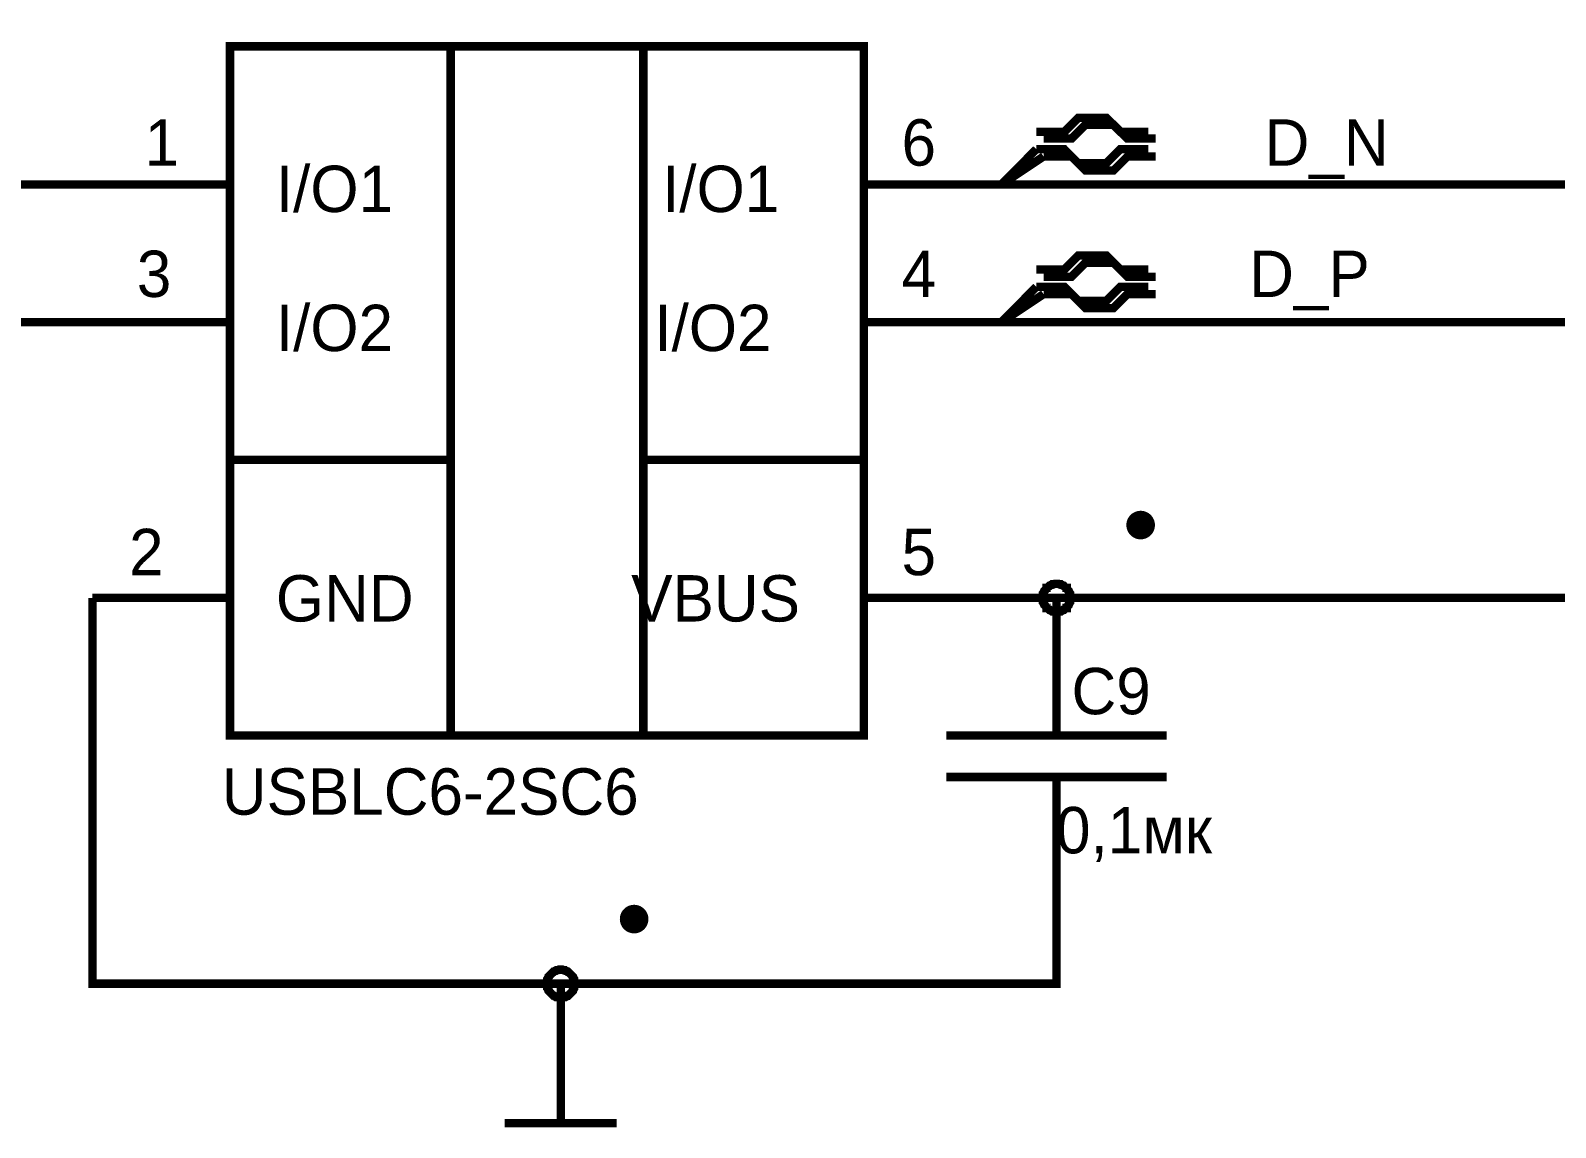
# Model space of a CAD drawing. Extents: x 7 to 406, y 3 to 288.
# Drawn here: x 103.5 to 157.7, y 192.6 to 231.6 of the extents above; entities that cross this region are included whole.
import ezdxf

# ---------------------------------------------------------------- set-up
doc = ezdxf.new("R2010")
doc.units = 0
doc.layers.add('SHEET', color=255, linetype='CONTINUOUS')

msp = doc.modelspace()

# ---------------------------------------------------------------- linework, layer by layer
at = {"layer": 'SHEET', "const_width": 0.3}
for points in [[(191.909, 235.899), (191.909, 235.899), (172.814, 235.899), (172.814, 211.414), (140.011, 211.414), (138.055, 211.414)], [(118.48, 206.523), (118.48, 231.009)], [(125.326, 206.523), (125.326, 231.009)], [(139.291, 227.972), (140.286, 227.972), (140.783, 228.469), (141.778, 228.469), (142.276, 227.972), (143.271, 227.972)], [(139.548, 227.732), (140.543, 227.732), (141.041, 228.229), (142.036, 228.229), (142.533, 227.732), (143.528, 227.732)], [(138.055, 226.102), (139.291, 227.354)], [(138.055, 226.102), (139.548, 227.097)], [(139.291, 227.354), (140.286, 227.354), (140.783, 226.857), (141.778, 226.857), (142.276, 227.354), (143.271, 227.354)], [(139.548, 227.097), (140.543, 227.097), (141.041, 226.599), (142.036, 226.599), (142.533, 227.097), (143.528, 227.097)], [(53.853, 208.479), (64.627, 208.479), (64.627, 208.479), (96.932, 208.479), (96.932, 226.102), (105.75, 226.102), (105.75, 226.102)], [(110.64, 226.102), (105.75, 226.102)], [(133.166, 226.102), (138.055, 226.102)], [(138.055, 226.102), (191.909, 226.102), (191.909, 226.102)], [(139.291, 223.082), (140.286, 223.082), (140.783, 223.579), (141.778, 223.579), (142.276, 223.082), (143.271, 223.082)], [(139.548, 222.824), (140.543, 222.824), (141.041, 223.322), (142.036, 223.322), (142.533, 222.824), (143.528, 222.824)], [(138.055, 221.211), (139.291, 222.464)], [(138.055, 221.211), (139.548, 222.206)], [(139.291, 222.464), (140.286, 222.464), (140.783, 221.966), (141.778, 221.966), (142.276, 222.464), (143.271, 222.464)], [(139.548, 222.206), (140.543, 222.206), (141.041, 221.709), (142.036, 221.709), (142.533, 222.206), (143.528, 222.206)], [(53.853, 203.589), (53.853, 203.589), (101.822, 203.589), (101.822, 221.211), (105.75, 221.211)], [(110.64, 221.211), (105.75, 221.211)], [(133.166, 221.211), (138.055, 221.211)], [(138.055, 221.211), (191.909, 221.211), (191.909, 221.211)], [(110.64, 216.321), (118.48, 216.321)], [(125.326, 216.321), (133.166, 216.321)], [(139.514, 211.414), (139.514, 211.431), (139.514, 211.465), (139.514, 211.482), (139.531, 211.517), (139.531, 211.534), (139.531, 211.568), (139.548, 211.585), (139.548, 211.602), (139.565, 211.637), (139.582, 211.654), (139.582, 211.671), (139.6, 211.688), (139.617, 211.705), (139.634, 211.722), (139.651, 211.74), (139.651, 211.774), (139.685, 211.774), (139.702, 211.791), (139.72, 211.808), (139.737, 211.825), (139.754, 211.843), (139.771, 211.843), (139.788, 211.86), (139.823, 211.877), (139.84, 211.877), (139.857, 211.894), (139.891, 211.894), (139.908, 211.894), (139.943, 211.911), (139.96, 211.911), (139.994, 211.911), (140.011, 211.911)], [(139.514, 211.414), (139.514, 211.431), (139.514, 211.465), (139.514, 211.482), (139.531, 211.517), (139.531, 211.534), (139.531, 211.568), (139.548, 211.585), (139.548, 211.602), (139.565, 211.637), (139.582, 211.654), (139.582, 211.671), (139.6, 211.688), (139.617, 211.705), (139.634, 211.722), (139.651, 211.74), (139.651, 211.774), (139.685, 211.774), (139.702, 211.791), (139.72, 211.808), (139.737, 211.825), (139.754, 211.843), (139.771, 211.843), (139.788, 211.86), (139.823, 211.877), (139.84, 211.877), (139.857, 211.894), (139.891, 211.894), (139.908, 211.894), (139.943, 211.911), (139.96, 211.911), (139.994, 211.911), (140.011, 211.911)], [(139.514, 211.414), (139.514, 211.431), (139.514, 211.465), (139.514, 211.482), (139.531, 211.517), (139.531, 211.534), (139.531, 211.568), (139.548, 211.585), (139.548, 211.602), (139.565, 211.637), (139.582, 211.654), (139.582, 211.671), (139.6, 211.688), (139.617, 211.705), (139.634, 211.722), (139.651, 211.74), (139.651, 211.774), (139.685, 211.774), (139.702, 211.791), (139.72, 211.808), (139.737, 211.825), (139.754, 211.843), (139.771, 211.843), (139.788, 211.86), (139.823, 211.877), (139.84, 211.877), (139.857, 211.894), (139.891, 211.894), (139.908, 211.894), (139.943, 211.911), (139.96, 211.911), (139.994, 211.911), (140.011, 211.911)], [(139.514, 211.414), (139.514, 211.431), (139.514, 211.465), (139.514, 211.482), (139.531, 211.517), (139.531, 211.534), (139.531, 211.568), (139.548, 211.585), (139.548, 211.602), (139.565, 211.637), (139.582, 211.654), (139.582, 211.671), (139.6, 211.688), (139.617, 211.705), (139.634, 211.722), (139.651, 211.74), (139.651, 211.774), (139.685, 211.774), (139.702, 211.791), (139.72, 211.808), (139.737, 211.825), (139.754, 211.843), (139.771, 211.843), (139.788, 211.86), (139.823, 211.877), (139.84, 211.877), (139.857, 211.894), (139.891, 211.894), (139.908, 211.894), (139.943, 211.911), (139.96, 211.911), (139.994, 211.911), (140.011, 211.911)], [(139.514, 211.414), (139.514, 211.431), (139.514, 211.465), (139.514, 211.482), (139.531, 211.517), (139.531, 211.534), (139.531, 211.568), (139.548, 211.585), (139.548, 211.602), (139.565, 211.637), (139.582, 211.654), (139.582, 211.671), (139.6, 211.688), (139.617, 211.705), (139.634, 211.722), (139.651, 211.74), (139.651, 211.774), (139.685, 211.774), (139.702, 211.791), (139.72, 211.808), (139.737, 211.825), (139.754, 211.843), (139.771, 211.843), (139.788, 211.86), (139.823, 211.877), (139.84, 211.877), (139.857, 211.894), (139.891, 211.894), (139.908, 211.894), (139.943, 211.911), (139.96, 211.911), (139.994, 211.911), (140.011, 211.911)], [(139.514, 211.414), (139.514, 211.431), (139.514, 211.465), (139.514, 211.482), (139.531, 211.517), (139.531, 211.534), (139.531, 211.568), (139.548, 211.585), (139.548, 211.602), (139.565, 211.637), (139.582, 211.654), (139.582, 211.671), (139.6, 211.688), (139.617, 211.705), (139.634, 211.722), (139.651, 211.74), (139.651, 211.774), (139.685, 211.774), (139.702, 211.791), (139.72, 211.808), (139.737, 211.825), (139.754, 211.843), (139.771, 211.843), (139.788, 211.86), (139.823, 211.877), (139.84, 211.877), (139.857, 211.894), (139.891, 211.894), (139.908, 211.894), (139.943, 211.911), (139.96, 211.911), (139.994, 211.911), (140.011, 211.911)], [(139.514, 211.414), (139.514, 211.431), (139.514, 211.465), (139.514, 211.482), (139.531, 211.517), (139.531, 211.534), (139.531, 211.568), (139.548, 211.585), (139.548, 211.602), (139.565, 211.637), (139.582, 211.654), (139.582, 211.671), (139.6, 211.688), (139.617, 211.705), (139.634, 211.722), (139.651, 211.74), (139.651, 211.774), (139.685, 211.774), (139.702, 211.791), (139.72, 211.808), (139.737, 211.825), (139.754, 211.843), (139.771, 211.843), (139.788, 211.86), (139.823, 211.877), (139.84, 211.877), (139.857, 211.894), (139.891, 211.894), (139.908, 211.894), (139.943, 211.911), (139.96, 211.911), (139.994, 211.911), (140.011, 211.911)], [(139.514, 211.414), (139.514, 211.431), (139.514, 211.465), (139.514, 211.482), (139.531, 211.517), (139.531, 211.534), (139.531, 211.568), (139.548, 211.585), (139.548, 211.602), (139.565, 211.637), (139.582, 211.654), (139.582, 211.671), (139.6, 211.688), (139.617, 211.705), (139.634, 211.722), (139.651, 211.74), (139.651, 211.774), (139.685, 211.774), (139.702, 211.791), (139.72, 211.808), (139.737, 211.825), (139.754, 211.843), (139.771, 211.843), (139.788, 211.86), (139.823, 211.877), (139.84, 211.877), (139.857, 211.894), (139.891, 211.894), (139.908, 211.894), (139.943, 211.911), (139.96, 211.911), (139.994, 211.911), (140.011, 211.911)], [(140.011, 211.911), (140.011, 211.911)], [(140.011, 211.911), (140.028, 211.911), (140.063, 211.911), (140.08, 211.911), (140.114, 211.894), (140.131, 211.894), (140.166, 211.894), (140.183, 211.877), (140.2, 211.877), (140.234, 211.86), (140.251, 211.843), (140.269, 211.843), (140.286, 211.825), (140.303, 211.808), (140.32, 211.791), (140.337, 211.774), (140.372, 211.774), (140.372, 211.74), (140.389, 211.722), (140.406, 211.705), (140.423, 211.688), (140.44, 211.671), (140.44, 211.654), (140.457, 211.637), (140.474, 211.602), (140.474, 211.585), (140.492, 211.568), (140.492, 211.534), (140.492, 211.517), (140.509, 211.482), (140.509, 211.465), (140.509, 211.431), (140.509, 211.414)], [(140.011, 211.911), (140.011, 211.911)], [(140.011, 211.911), (140.028, 211.911), (140.063, 211.911), (140.08, 211.911), (140.114, 211.894), (140.131, 211.894), (140.166, 211.894), (140.183, 211.877), (140.2, 211.877), (140.234, 211.86), (140.251, 211.843), (140.269, 211.843), (140.286, 211.825), (140.303, 211.808), (140.32, 211.791), (140.337, 211.774), (140.372, 211.774), (140.372, 211.74), (140.389, 211.722), (140.406, 211.705), (140.423, 211.688), (140.44, 211.671), (140.44, 211.654), (140.457, 211.637), (140.474, 211.602), (140.474, 211.585), (140.492, 211.568), (140.492, 211.534), (140.492, 211.517), (140.509, 211.482), (140.509, 211.465), (140.509, 211.431), (140.509, 211.414)], [(140.011, 211.911), (140.011, 211.911)], [(140.011, 211.911), (140.028, 211.911), (140.063, 211.911), (140.08, 211.911), (140.114, 211.894), (140.131, 211.894), (140.166, 211.894), (140.183, 211.877), (140.2, 211.877), (140.234, 211.86), (140.251, 211.843), (140.269, 211.843), (140.286, 211.825), (140.303, 211.808), (140.32, 211.791), (140.337, 211.774), (140.372, 211.774), (140.372, 211.74), (140.389, 211.722), (140.406, 211.705), (140.423, 211.688), (140.44, 211.671), (140.44, 211.654), (140.457, 211.637), (140.474, 211.602), (140.474, 211.585), (140.492, 211.568), (140.492, 211.534), (140.492, 211.517), (140.509, 211.482), (140.509, 211.465), (140.509, 211.431), (140.509, 211.414)], [(140.011, 211.911), (140.011, 211.911)], [(140.011, 211.911), (140.028, 211.911), (140.063, 211.911), (140.08, 211.911), (140.114, 211.894), (140.131, 211.894), (140.166, 211.894), (140.183, 211.877), (140.2, 211.877), (140.234, 211.86), (140.251, 211.843), (140.269, 211.843), (140.286, 211.825), (140.303, 211.808), (140.32, 211.791), (140.337, 211.774), (140.372, 211.774), (140.372, 211.74), (140.389, 211.722), (140.406, 211.705), (140.423, 211.688), (140.44, 211.671), (140.44, 211.654), (140.457, 211.637), (140.474, 211.602), (140.474, 211.585), (140.492, 211.568), (140.492, 211.534), (140.492, 211.517), (140.509, 211.482), (140.509, 211.465), (140.509, 211.431), (140.509, 211.414)], [(140.011, 211.911), (140.011, 211.911)], [(140.011, 211.911), (140.028, 211.911), (140.063, 211.911), (140.08, 211.911), (140.114, 211.894), (140.131, 211.894), (140.166, 211.894), (140.183, 211.877), (140.2, 211.877), (140.234, 211.86), (140.251, 211.843), (140.269, 211.843), (140.286, 211.825), (140.303, 211.808), (140.32, 211.791), (140.337, 211.774), (140.372, 211.774), (140.372, 211.74), (140.389, 211.722), (140.406, 211.705), (140.423, 211.688), (140.44, 211.671), (140.44, 211.654), (140.457, 211.637), (140.474, 211.602), (140.474, 211.585), (140.492, 211.568), (140.492, 211.534), (140.492, 211.517), (140.509, 211.482), (140.509, 211.465), (140.509, 211.431), (140.509, 211.414)], [(140.011, 211.911), (140.011, 211.911)], [(140.011, 211.911), (140.028, 211.911), (140.063, 211.911), (140.08, 211.911), (140.114, 211.894), (140.131, 211.894), (140.166, 211.894), (140.183, 211.877), (140.2, 211.877), (140.234, 211.86), (140.251, 211.843), (140.269, 211.843), (140.286, 211.825), (140.303, 211.808), (140.32, 211.791), (140.337, 211.774), (140.372, 211.774), (140.372, 211.74), (140.389, 211.722), (140.406, 211.705), (140.423, 211.688), (140.44, 211.671), (140.44, 211.654), (140.457, 211.637), (140.474, 211.602), (140.474, 211.585), (140.492, 211.568), (140.492, 211.534), (140.492, 211.517), (140.509, 211.482), (140.509, 211.465), (140.509, 211.431), (140.509, 211.414)], [(140.011, 211.911), (140.011, 211.911)], [(140.011, 211.911), (140.028, 211.911), (140.063, 211.911), (140.08, 211.911), (140.114, 211.894), (140.131, 211.894), (140.166, 211.894), (140.183, 211.877), (140.2, 211.877), (140.234, 211.86), (140.251, 211.843), (140.269, 211.843), (140.286, 211.825), (140.303, 211.808), (140.32, 211.791), (140.337, 211.774), (140.372, 211.774), (140.372, 211.74), (140.389, 211.722), (140.406, 211.705), (140.423, 211.688), (140.44, 211.671), (140.44, 211.654), (140.457, 211.637), (140.474, 211.602), (140.474, 211.585), (140.492, 211.568), (140.492, 211.534), (140.492, 211.517), (140.509, 211.482), (140.509, 211.465), (140.509, 211.431), (140.509, 211.414)], [(140.011, 211.911), (140.011, 211.911)], [(140.011, 211.911), (140.028, 211.911), (140.063, 211.911), (140.08, 211.911), (140.114, 211.894), (140.131, 211.894), (140.166, 211.894), (140.183, 211.877), (140.2, 211.877), (140.234, 211.86), (140.251, 211.843), (140.269, 211.843), (140.286, 211.825), (140.303, 211.808), (140.32, 211.791), (140.337, 211.774), (140.372, 211.774), (140.372, 211.74), (140.389, 211.722), (140.406, 211.705), (140.423, 211.688), (140.44, 211.671), (140.44, 211.654), (140.457, 211.637), (140.474, 211.602), (140.474, 211.585), (140.492, 211.568), (140.492, 211.534), (140.492, 211.517), (140.509, 211.482), (140.509, 211.465), (140.509, 211.431), (140.509, 211.414)], [(110.64, 211.414), (105.75, 211.414)], [(105.75, 211.414), (105.75, 197.704), (122.392, 197.704), (140.011, 197.704), (140.011, 202.114), (140.011, 202.114)], [(133.166, 211.414), (138.055, 211.414)], [(140.011, 210.916), (139.994, 210.916), (139.96, 210.916), (139.943, 210.916), (139.908, 210.933), (139.891, 210.933), (139.857, 210.933), (139.84, 210.95), (139.823, 210.95), (139.788, 210.967), (139.771, 210.985), (139.754, 210.985), (139.737, 211.002), (139.72, 211.019), (139.702, 211.036), (139.685, 211.053), (139.651, 211.053), (139.651, 211.088), (139.634, 211.105), (139.617, 211.122), (139.6, 211.139), (139.582, 211.156), (139.582, 211.173), (139.565, 211.191), (139.548, 211.225), (139.548, 211.242), (139.531, 211.259), (139.531, 211.293), (139.531, 211.311), (139.514, 211.345), (139.514, 211.362), (139.514, 211.396), (139.514, 211.414)], [(139.514, 211.414), (139.514, 211.414)], [(140.011, 210.916), (139.994, 210.916), (139.96, 210.916), (139.943, 210.916), (139.908, 210.933), (139.891, 210.933), (139.857, 210.933), (139.84, 210.95), (139.823, 210.95), (139.788, 210.967), (139.771, 210.985), (139.754, 210.985), (139.737, 211.002), (139.72, 211.019), (139.702, 211.036), (139.685, 211.053), (139.651, 211.053), (139.651, 211.088), (139.634, 211.105), (139.617, 211.122), (139.6, 211.139), (139.582, 211.156), (139.582, 211.173), (139.565, 211.191), (139.548, 211.225), (139.548, 211.242), (139.531, 211.259), (139.531, 211.293), (139.531, 211.311), (139.514, 211.345), (139.514, 211.362), (139.514, 211.396), (139.514, 211.414)], [(139.514, 211.414), (139.514, 211.414)], [(140.011, 210.916), (139.994, 210.916), (139.96, 210.916), (139.943, 210.916), (139.908, 210.933), (139.891, 210.933), (139.857, 210.933), (139.84, 210.95), (139.823, 210.95), (139.788, 210.967), (139.771, 210.985), (139.754, 210.985), (139.737, 211.002), (139.72, 211.019), (139.702, 211.036), (139.685, 211.053), (139.651, 211.053), (139.651, 211.088), (139.634, 211.105), (139.617, 211.122), (139.6, 211.139), (139.582, 211.156), (139.582, 211.173), (139.565, 211.191), (139.548, 211.225), (139.548, 211.242), (139.531, 211.259), (139.531, 211.293), (139.531, 211.311), (139.514, 211.345), (139.514, 211.362), (139.514, 211.396), (139.514, 211.414)], [(139.514, 211.414), (139.514, 211.414)], [(140.011, 210.916), (139.994, 210.916), (139.96, 210.916), (139.943, 210.916), (139.908, 210.933), (139.891, 210.933), (139.857, 210.933), (139.84, 210.95), (139.823, 210.95), (139.788, 210.967), (139.771, 210.985), (139.754, 210.985), (139.737, 211.002), (139.72, 211.019), (139.702, 211.036), (139.685, 211.053), (139.651, 211.053), (139.651, 211.088), (139.634, 211.105), (139.617, 211.122), (139.6, 211.139), (139.582, 211.156), (139.582, 211.173), (139.565, 211.191), (139.548, 211.225), (139.548, 211.242), (139.531, 211.259), (139.531, 211.293), (139.531, 211.311), (139.514, 211.345), (139.514, 211.362), (139.514, 211.396), (139.514, 211.414)], [(139.514, 211.414), (139.514, 211.414)], [(140.011, 210.916), (139.994, 210.916), (139.96, 210.916), (139.943, 210.916), (139.908, 210.933), (139.891, 210.933), (139.857, 210.933), (139.84, 210.95), (139.823, 210.95), (139.788, 210.967), (139.771, 210.985), (139.754, 210.985), (139.737, 211.002), (139.72, 211.019), (139.702, 211.036), (139.685, 211.053), (139.651, 211.053), (139.651, 211.088), (139.634, 211.105), (139.617, 211.122), (139.6, 211.139), (139.582, 211.156), (139.582, 211.173), (139.565, 211.191), (139.548, 211.225), (139.548, 211.242), (139.531, 211.259), (139.531, 211.293), (139.531, 211.311), (139.514, 211.345), (139.514, 211.362), (139.514, 211.396), (139.514, 211.414)], [(139.514, 211.414), (139.514, 211.414)], [(140.011, 210.916), (139.994, 210.916), (139.96, 210.916), (139.943, 210.916), (139.908, 210.933), (139.891, 210.933), (139.857, 210.933), (139.84, 210.95), (139.823, 210.95), (139.788, 210.967), (139.771, 210.985), (139.754, 210.985), (139.737, 211.002), (139.72, 211.019), (139.702, 211.036), (139.685, 211.053), (139.651, 211.053), (139.651, 211.088), (139.634, 211.105), (139.617, 211.122), (139.6, 211.139), (139.582, 211.156), (139.582, 211.173), (139.565, 211.191), (139.548, 211.225), (139.548, 211.242), (139.531, 211.259), (139.531, 211.293), (139.531, 211.311), (139.514, 211.345), (139.514, 211.362), (139.514, 211.396), (139.514, 211.414)], [(139.514, 211.414), (139.514, 211.414)], [(140.011, 210.916), (139.994, 210.916), (139.96, 210.916), (139.943, 210.916), (139.908, 210.933), (139.891, 210.933), (139.857, 210.933), (139.84, 210.95), (139.823, 210.95), (139.788, 210.967), (139.771, 210.985), (139.754, 210.985), (139.737, 211.002), (139.72, 211.019), (139.702, 211.036), (139.685, 211.053), (139.651, 211.053), (139.651, 211.088), (139.634, 211.105), (139.617, 211.122), (139.6, 211.139), (139.582, 211.156), (139.582, 211.173), (139.565, 211.191), (139.548, 211.225), (139.548, 211.242), (139.531, 211.259), (139.531, 211.293), (139.531, 211.311), (139.514, 211.345), (139.514, 211.362), (139.514, 211.396), (139.514, 211.414)], [(139.514, 211.414), (139.514, 211.414)], [(140.011, 210.916), (139.994, 210.916), (139.96, 210.916), (139.943, 210.916), (139.908, 210.933), (139.891, 210.933), (139.857, 210.933), (139.84, 210.95), (139.823, 210.95), (139.788, 210.967), (139.771, 210.985), (139.754, 210.985), (139.737, 211.002), (139.72, 211.019), (139.702, 211.036), (139.685, 211.053), (139.651, 211.053), (139.651, 211.088), (139.634, 211.105), (139.617, 211.122), (139.6, 211.139), (139.582, 211.156), (139.582, 211.173), (139.565, 211.191), (139.548, 211.225), (139.548, 211.242), (139.531, 211.259), (139.531, 211.293), (139.531, 211.311), (139.514, 211.345), (139.514, 211.362), (139.514, 211.396), (139.514, 211.414)], [(139.514, 211.414), (139.514, 211.414)], [(140.011, 209.458), (140.011, 209.458), (140.011, 211.414)], [(140.509, 211.414), (140.509, 211.396), (140.509, 211.362), (140.509, 211.345), (140.492, 211.311), (140.492, 211.293), (140.492, 211.259), (140.474, 211.242), (140.474, 211.225), (140.457, 211.191), (140.44, 211.173), (140.44, 211.156), (140.423, 211.139), (140.406, 211.122), (140.389, 211.105), (140.372, 211.088), (140.372, 211.053), (140.337, 211.053), (140.32, 211.036), (140.303, 211.019), (140.286, 211.002), (140.269, 210.985), (140.251, 210.985), (140.234, 210.967), (140.2, 210.95), (140.183, 210.95), (140.166, 210.933), (140.131, 210.933), (140.114, 210.933), (140.08, 210.916), (140.063, 210.916), (140.028, 210.916), (140.011, 210.916)], [(140.509, 211.414), (140.509, 211.396), (140.509, 211.362), (140.509, 211.345), (140.492, 211.311), (140.492, 211.293), (140.492, 211.259), (140.474, 211.242), (140.474, 211.225), (140.457, 211.191), (140.44, 211.173), (140.44, 211.156), (140.423, 211.139), (140.406, 211.122), (140.389, 211.105), (140.372, 211.088), (140.372, 211.053), (140.337, 211.053), (140.32, 211.036), (140.303, 211.019), (140.286, 211.002), (140.269, 210.985), (140.251, 210.985), (140.234, 210.967), (140.2, 210.95), (140.183, 210.95), (140.166, 210.933), (140.131, 210.933), (140.114, 210.933), (140.08, 210.916), (140.063, 210.916), (140.028, 210.916), (140.011, 210.916)], [(140.509, 211.414), (140.509, 211.396), (140.509, 211.362), (140.509, 211.345), (140.492, 211.311), (140.492, 211.293), (140.492, 211.259), (140.474, 211.242), (140.474, 211.225), (140.457, 211.191), (140.44, 211.173), (140.44, 211.156), (140.423, 211.139), (140.406, 211.122), (140.389, 211.105), (140.372, 211.088), (140.372, 211.053), (140.337, 211.053), (140.32, 211.036), (140.303, 211.019), (140.286, 211.002), (140.269, 210.985), (140.251, 210.985), (140.234, 210.967), (140.2, 210.95), (140.183, 210.95), (140.166, 210.933), (140.131, 210.933), (140.114, 210.933), (140.08, 210.916), (140.063, 210.916), (140.028, 210.916), (140.011, 210.916)], [(140.509, 211.414), (140.509, 211.396), (140.509, 211.362), (140.509, 211.345), (140.492, 211.311), (140.492, 211.293), (140.492, 211.259), (140.474, 211.242), (140.474, 211.225), (140.457, 211.191), (140.44, 211.173), (140.44, 211.156), (140.423, 211.139), (140.406, 211.122), (140.389, 211.105), (140.372, 211.088), (140.372, 211.053), (140.337, 211.053), (140.32, 211.036), (140.303, 211.019), (140.286, 211.002), (140.269, 210.985), (140.251, 210.985), (140.234, 210.967), (140.2, 210.95), (140.183, 210.95), (140.166, 210.933), (140.131, 210.933), (140.114, 210.933), (140.08, 210.916), (140.063, 210.916), (140.028, 210.916), (140.011, 210.916)], [(140.509, 211.414), (140.509, 211.396), (140.509, 211.362), (140.509, 211.345), (140.492, 211.311), (140.492, 211.293), (140.492, 211.259), (140.474, 211.242), (140.474, 211.225), (140.457, 211.191), (140.44, 211.173), (140.44, 211.156), (140.423, 211.139), (140.406, 211.122), (140.389, 211.105), (140.372, 211.088), (140.372, 211.053), (140.337, 211.053), (140.32, 211.036), (140.303, 211.019), (140.286, 211.002), (140.269, 210.985), (140.251, 210.985), (140.234, 210.967), (140.2, 210.95), (140.183, 210.95), (140.166, 210.933), (140.131, 210.933), (140.114, 210.933), (140.08, 210.916), (140.063, 210.916), (140.028, 210.916), (140.011, 210.916)], [(140.509, 211.414), (140.509, 211.396), (140.509, 211.362), (140.509, 211.345), (140.492, 211.311), (140.492, 211.293), (140.492, 211.259), (140.474, 211.242), (140.474, 211.225), (140.457, 211.191), (140.44, 211.173), (140.44, 211.156), (140.423, 211.139), (140.406, 211.122), (140.389, 211.105), (140.372, 211.088), (140.372, 211.053), (140.337, 211.053), (140.32, 211.036), (140.303, 211.019), (140.286, 211.002), (140.269, 210.985), (140.251, 210.985), (140.234, 210.967), (140.2, 210.95), (140.183, 210.95), (140.166, 210.933), (140.131, 210.933), (140.114, 210.933), (140.08, 210.916), (140.063, 210.916), (140.028, 210.916), (140.011, 210.916)], [(140.509, 211.414), (140.509, 211.396), (140.509, 211.362), (140.509, 211.345), (140.492, 211.311), (140.492, 211.293), (140.492, 211.259), (140.474, 211.242), (140.474, 211.225), (140.457, 211.191), (140.44, 211.173), (140.44, 211.156), (140.423, 211.139), (140.406, 211.122), (140.389, 211.105), (140.372, 211.088), (140.372, 211.053), (140.337, 211.053), (140.32, 211.036), (140.303, 211.019), (140.286, 211.002), (140.269, 210.985), (140.251, 210.985), (140.234, 210.967), (140.2, 210.95), (140.183, 210.95), (140.166, 210.933), (140.131, 210.933), (140.114, 210.933), (140.08, 210.916), (140.063, 210.916), (140.028, 210.916), (140.011, 210.916)], [(140.509, 211.414), (140.509, 211.396), (140.509, 211.362), (140.509, 211.345), (140.492, 211.311), (140.492, 211.293), (140.492, 211.259), (140.474, 211.242), (140.474, 211.225), (140.457, 211.191), (140.44, 211.173), (140.44, 211.156), (140.423, 211.139), (140.406, 211.122), (140.389, 211.105), (140.372, 211.088), (140.372, 211.053), (140.337, 211.053), (140.32, 211.036), (140.303, 211.019), (140.286, 211.002), (140.269, 210.985), (140.251, 210.985), (140.234, 210.967), (140.2, 210.95), (140.183, 210.95), (140.166, 210.933), (140.131, 210.933), (140.114, 210.933), (140.08, 210.916), (140.063, 210.916), (140.028, 210.916), (140.011, 210.916)], [(140.509, 211.414), (140.509, 211.414), (140.509, 211.414), (140.509, 211.414), (140.509, 211.414), (140.509, 211.414), (140.509, 211.414), (140.509, 211.414), (140.509, 211.414), (140.509, 211.414), (140.509, 211.414), (140.509, 211.414), (140.509, 211.414), (140.509, 211.414), (140.509, 211.414), (140.509, 211.414), (140.509, 211.414), (140.509, 211.414), (140.509, 211.414), (140.509, 211.414), (140.509, 211.414), (140.509, 211.414), (140.509, 211.414), (140.509, 211.414), (140.509, 211.414), (140.509, 211.414), (140.509, 211.414), (140.509, 211.414), (140.509, 211.414), (140.509, 211.414), (140.509, 211.414), (140.509, 211.414), (140.509, 211.414)], [(140.509, 211.414), (140.509, 211.414)], [(140.509, 211.414), (140.509, 211.414), (140.509, 211.414), (140.509, 211.414), (140.509, 211.414), (140.509, 211.414), (140.509, 211.414), (140.509, 211.414), (140.509, 211.414), (140.509, 211.414), (140.509, 211.414), (140.509, 211.414), (140.509, 211.414), (140.509, 211.414), (140.509, 211.414), (140.509, 211.414), (140.509, 211.414), (140.509, 211.414), (140.509, 211.414), (140.509, 211.414), (140.509, 211.414), (140.509, 211.414), (140.509, 211.414), (140.509, 211.414), (140.509, 211.414), (140.509, 211.414), (140.509, 211.414), (140.509, 211.414), (140.509, 211.414), (140.509, 211.414), (140.509, 211.414), (140.509, 211.414), (140.509, 211.414)], [(140.509, 211.414), (140.509, 211.414)], [(140.509, 211.414), (140.509, 211.414), (140.509, 211.414), (140.509, 211.414), (140.509, 211.414), (140.509, 211.414), (140.509, 211.414), (140.509, 211.414), (140.509, 211.414), (140.509, 211.414), (140.509, 211.414), (140.509, 211.414), (140.509, 211.414), (140.509, 211.414), (140.509, 211.414), (140.509, 211.414), (140.509, 211.414), (140.509, 211.414), (140.509, 211.414), (140.509, 211.414), (140.509, 211.414), (140.509, 211.414), (140.509, 211.414), (140.509, 211.414), (140.509, 211.414), (140.509, 211.414), (140.509, 211.414), (140.509, 211.414), (140.509, 211.414), (140.509, 211.414), (140.509, 211.414), (140.509, 211.414), (140.509, 211.414)], [(140.509, 211.414), (140.509, 211.414)], [(140.509, 211.414), (140.509, 211.414), (140.509, 211.414), (140.509, 211.414), (140.509, 211.414), (140.509, 211.414), (140.509, 211.414), (140.509, 211.414), (140.509, 211.414), (140.509, 211.414), (140.509, 211.414), (140.509, 211.414), (140.509, 211.414), (140.509, 211.414), (140.509, 211.414), (140.509, 211.414), (140.509, 211.414), (140.509, 211.414), (140.509, 211.414), (140.509, 211.414), (140.509, 211.414), (140.509, 211.414), (140.509, 211.414), (140.509, 211.414), (140.509, 211.414), (140.509, 211.414), (140.509, 211.414), (140.509, 211.414), (140.509, 211.414), (140.509, 211.414), (140.509, 211.414), (140.509, 211.414), (140.509, 211.414)], [(140.509, 211.414), (140.509, 211.414)], [(140.509, 211.414), (140.509, 211.414), (140.509, 211.414), (140.509, 211.414), (140.509, 211.414), (140.509, 211.414), (140.509, 211.414), (140.509, 211.414), (140.509, 211.414), (140.509, 211.414), (140.509, 211.414), (140.509, 211.414), (140.509, 211.414), (140.509, 211.414), (140.509, 211.414), (140.509, 211.414), (140.509, 211.414), (140.509, 211.414), (140.509, 211.414), (140.509, 211.414), (140.509, 211.414), (140.509, 211.414), (140.509, 211.414), (140.509, 211.414), (140.509, 211.414), (140.509, 211.414), (140.509, 211.414), (140.509, 211.414), (140.509, 211.414), (140.509, 211.414), (140.509, 211.414), (140.509, 211.414), (140.509, 211.414)], [(140.509, 211.414), (140.509, 211.414)], [(140.509, 211.414), (140.509, 211.414), (140.509, 211.414), (140.509, 211.414), (140.509, 211.414), (140.509, 211.414), (140.509, 211.414), (140.509, 211.414), (140.509, 211.414), (140.509, 211.414), (140.509, 211.414), (140.509, 211.414), (140.509, 211.414), (140.509, 211.414), (140.509, 211.414), (140.509, 211.414), (140.509, 211.414), (140.509, 211.414), (140.509, 211.414), (140.509, 211.414), (140.509, 211.414), (140.509, 211.414), (140.509, 211.414), (140.509, 211.414), (140.509, 211.414), (140.509, 211.414), (140.509, 211.414), (140.509, 211.414), (140.509, 211.414), (140.509, 211.414), (140.509, 211.414), (140.509, 211.414), (140.509, 211.414)], [(140.509, 211.414), (140.509, 211.414)], [(140.509, 211.414), (140.509, 211.414), (140.509, 211.414), (140.509, 211.414), (140.509, 211.414), (140.509, 211.414), (140.509, 211.414), (140.509, 211.414), (140.509, 211.414), (140.509, 211.414), (140.509, 211.414), (140.509, 211.414), (140.509, 211.414), (140.509, 211.414), (140.509, 211.414), (140.509, 211.414), (140.509, 211.414), (140.509, 211.414), (140.509, 211.414), (140.509, 211.414), (140.509, 211.414), (140.509, 211.414), (140.509, 211.414), (140.509, 211.414), (140.509, 211.414), (140.509, 211.414), (140.509, 211.414), (140.509, 211.414), (140.509, 211.414), (140.509, 211.414), (140.509, 211.414), (140.509, 211.414), (140.509, 211.414)], [(140.509, 211.414), (140.509, 211.414)], [(140.509, 211.414), (140.509, 211.414), (140.509, 211.414), (140.509, 211.414), (140.509, 211.414), (140.509, 211.414), (140.509, 211.414), (140.509, 211.414), (140.509, 211.414), (140.509, 211.414), (140.509, 211.414), (140.509, 211.414), (140.509, 211.414), (140.509, 211.414), (140.509, 211.414), (140.509, 211.414), (140.509, 211.414), (140.509, 211.414), (140.509, 211.414), (140.509, 211.414), (140.509, 211.414), (140.509, 211.414), (140.509, 211.414), (140.509, 211.414), (140.509, 211.414), (140.509, 211.414), (140.509, 211.414), (140.509, 211.414), (140.509, 211.414), (140.509, 211.414), (140.509, 211.414), (140.509, 211.414), (140.509, 211.414)], [(140.509, 211.414), (140.509, 211.414)], [(140.011, 206.523), (140.011, 209.458)], [(140.011, 206.523), (136.1, 206.523)], [(143.923, 206.523), (140.011, 206.523)], [(140.011, 205.048), (136.1, 205.048)], [(143.923, 205.048), (140.011, 205.048)], [(140.011, 205.048), (140.011, 202.114)], [(121.894, 197.704), (121.894, 197.721), (121.894, 197.755), (121.894, 197.772), (121.912, 197.807), (121.912, 197.824), (121.912, 197.858), (121.929, 197.875), (121.929, 197.892), (121.946, 197.927), (121.963, 197.944), (121.963, 197.961), (121.98, 197.978), (121.997, 197.995), (122.014, 198.013), (122.032, 198.03), (122.049, 198.047), (122.066, 198.064), (122.083, 198.081), (122.1, 198.098), (122.117, 198.116), (122.135, 198.133), (122.152, 198.133), (122.169, 198.15), (122.203, 198.167), (122.22, 198.167), (122.238, 198.184), (122.272, 198.184), (122.289, 198.184), (122.323, 198.201), (122.34, 198.201), (122.375, 198.201), (122.392, 198.201)], [(121.894, 197.704), (121.894, 197.721), (121.894, 197.755), (121.894, 197.772), (121.912, 197.807), (121.912, 197.824), (121.912, 197.858), (121.929, 197.875), (121.929, 197.892), (121.946, 197.927), (121.963, 197.944), (121.963, 197.961), (121.98, 197.978), (121.997, 197.995), (122.014, 198.013), (122.032, 198.03), (122.049, 198.047), (122.066, 198.064), (122.083, 198.081), (122.1, 198.098), (122.117, 198.116), (122.135, 198.133), (122.152, 198.133), (122.169, 198.15), (122.203, 198.167), (122.22, 198.167), (122.238, 198.184), (122.272, 198.184), (122.289, 198.184), (122.323, 198.201), (122.34, 198.201), (122.375, 198.201), (122.392, 198.201)], [(121.894, 197.704), (121.894, 197.721), (121.894, 197.755), (121.894, 197.772), (121.912, 197.807), (121.912, 197.824), (121.912, 197.858), (121.929, 197.875), (121.929, 197.892), (121.946, 197.927), (121.963, 197.944), (121.963, 197.961), (121.98, 197.978), (121.997, 197.995), (122.014, 198.013), (122.032, 198.03), (122.049, 198.047), (122.066, 198.064), (122.083, 198.081), (122.1, 198.098), (122.117, 198.116), (122.135, 198.133), (122.152, 198.133), (122.169, 198.15), (122.203, 198.167), (122.22, 198.167), (122.238, 198.184), (122.272, 198.184), (122.289, 198.184), (122.323, 198.201), (122.34, 198.201), (122.375, 198.201), (122.392, 198.201)], [(121.894, 197.704), (121.894, 197.721), (121.894, 197.755), (121.894, 197.772), (121.912, 197.807), (121.912, 197.824), (121.912, 197.858), (121.929, 197.875), (121.929, 197.892), (121.946, 197.927), (121.963, 197.944), (121.963, 197.961), (121.98, 197.978), (121.997, 197.995), (122.014, 198.013), (122.032, 198.03), (122.049, 198.047), (122.066, 198.064), (122.083, 198.081), (122.1, 198.098), (122.117, 198.116), (122.135, 198.133), (122.152, 198.133), (122.169, 198.15), (122.203, 198.167), (122.22, 198.167), (122.238, 198.184), (122.272, 198.184), (122.289, 198.184), (122.323, 198.201), (122.34, 198.201), (122.375, 198.201), (122.392, 198.201)], [(121.894, 197.704), (121.894, 197.721), (121.894, 197.755), (121.894, 197.772), (121.912, 197.807), (121.912, 197.824), (121.912, 197.858), (121.929, 197.875), (121.929, 197.892), (121.946, 197.927), (121.963, 197.944), (121.963, 197.961), (121.98, 197.978), (121.997, 197.995), (122.014, 198.013), (122.032, 198.03), (122.049, 198.047), (122.066, 198.064), (122.083, 198.081), (122.1, 198.098), (122.117, 198.116), (122.135, 198.133), (122.152, 198.133), (122.169, 198.15), (122.203, 198.167), (122.22, 198.167), (122.238, 198.184), (122.272, 198.184), (122.289, 198.184), (122.323, 198.201), (122.34, 198.201), (122.375, 198.201), (122.392, 198.201)], [(121.894, 197.704), (121.894, 197.721), (121.894, 197.755), (121.894, 197.772), (121.912, 197.807), (121.912, 197.824), (121.912, 197.858), (121.929, 197.875), (121.929, 197.892), (121.946, 197.927), (121.963, 197.944), (121.963, 197.961), (121.98, 197.978), (121.997, 197.995), (122.014, 198.013), (122.032, 198.03), (122.049, 198.047), (122.066, 198.064), (122.083, 198.081), (122.1, 198.098), (122.117, 198.116), (122.135, 198.133), (122.152, 198.133), (122.169, 198.15), (122.203, 198.167), (122.22, 198.167), (122.238, 198.184), (122.272, 198.184), (122.289, 198.184), (122.323, 198.201), (122.34, 198.201), (122.375, 198.201), (122.392, 198.201)], [(121.894, 197.704), (121.894, 197.721), (121.894, 197.755), (121.894, 197.772), (121.912, 197.807), (121.912, 197.824), (121.912, 197.858), (121.929, 197.875), (121.929, 197.892), (121.946, 197.927), (121.963, 197.944), (121.963, 197.961), (121.98, 197.978), (121.997, 197.995), (122.014, 198.013), (122.032, 198.03), (122.049, 198.047), (122.066, 198.064), (122.083, 198.081), (122.1, 198.098), (122.117, 198.116), (122.135, 198.133), (122.152, 198.133), (122.169, 198.15), (122.203, 198.167), (122.22, 198.167), (122.238, 198.184), (122.272, 198.184), (122.289, 198.184), (122.323, 198.201), (122.34, 198.201), (122.375, 198.201), (122.392, 198.201)], [(121.894, 197.704), (121.894, 197.721), (121.894, 197.755), (121.894, 197.772), (121.912, 197.807), (121.912, 197.824), (121.912, 197.858), (121.929, 197.875), (121.929, 197.892), (121.946, 197.927), (121.963, 197.944), (121.963, 197.961), (121.98, 197.978), (121.997, 197.995), (122.014, 198.013), (122.032, 198.03), (122.049, 198.047), (122.066, 198.064), (122.083, 198.081), (122.1, 198.098), (122.117, 198.116), (122.135, 198.133), (122.152, 198.133), (122.169, 198.15), (122.203, 198.167), (122.22, 198.167), (122.238, 198.184), (122.272, 198.184), (122.289, 198.184), (122.323, 198.201), (122.34, 198.201), (122.375, 198.201), (122.392, 198.201)], [(122.392, 198.201), (122.392, 198.201)], [(122.392, 198.201), (122.409, 198.201), (122.443, 198.201), (122.461, 198.201), (122.495, 198.184), (122.512, 198.184), (122.546, 198.184), (122.563, 198.167), (122.581, 198.167), (122.615, 198.15), (122.632, 198.133), (122.649, 198.133), (122.666, 198.116), (122.684, 198.098), (122.701, 198.081), (122.718, 198.064), (122.735, 198.047), (122.752, 198.03), (122.769, 198.013), (122.786, 197.995), (122.804, 197.978), (122.821, 197.961), (122.821, 197.944), (122.838, 197.927), (122.855, 197.892), (122.855, 197.875), (122.872, 197.858), (122.872, 197.824), (122.872, 197.807), (122.889, 197.772), (122.889, 197.755), (122.889, 197.721), (122.889, 197.704)], [(122.392, 198.201), (122.392, 198.201)], [(122.392, 198.201), (122.409, 198.201), (122.443, 198.201), (122.461, 198.201), (122.495, 198.184), (122.512, 198.184), (122.546, 198.184), (122.563, 198.167), (122.581, 198.167), (122.615, 198.15), (122.632, 198.133), (122.649, 198.133), (122.666, 198.116), (122.684, 198.098), (122.701, 198.081), (122.718, 198.064), (122.735, 198.047), (122.752, 198.03), (122.769, 198.013), (122.786, 197.995), (122.804, 197.978), (122.821, 197.961), (122.821, 197.944), (122.838, 197.927), (122.855, 197.892), (122.855, 197.875), (122.872, 197.858), (122.872, 197.824), (122.872, 197.807), (122.889, 197.772), (122.889, 197.755), (122.889, 197.721), (122.889, 197.704)], [(122.392, 198.201), (122.392, 198.201)], [(122.392, 198.201), (122.409, 198.201), (122.443, 198.201), (122.461, 198.201), (122.495, 198.184), (122.512, 198.184), (122.546, 198.184), (122.563, 198.167), (122.581, 198.167), (122.615, 198.15), (122.632, 198.133), (122.649, 198.133), (122.666, 198.116), (122.684, 198.098), (122.701, 198.081), (122.718, 198.064), (122.735, 198.047), (122.752, 198.03), (122.769, 198.013), (122.786, 197.995), (122.804, 197.978), (122.821, 197.961), (122.821, 197.944), (122.838, 197.927), (122.855, 197.892), (122.855, 197.875), (122.872, 197.858), (122.872, 197.824), (122.872, 197.807), (122.889, 197.772), (122.889, 197.755), (122.889, 197.721), (122.889, 197.704)], [(122.392, 198.201), (122.392, 198.201)], [(122.392, 198.201), (122.409, 198.201), (122.443, 198.201), (122.461, 198.201), (122.495, 198.184), (122.512, 198.184), (122.546, 198.184), (122.563, 198.167), (122.581, 198.167), (122.615, 198.15), (122.632, 198.133), (122.649, 198.133), (122.666, 198.116), (122.684, 198.098), (122.701, 198.081), (122.718, 198.064), (122.735, 198.047), (122.752, 198.03), (122.769, 198.013), (122.786, 197.995), (122.804, 197.978), (122.821, 197.961), (122.821, 197.944), (122.838, 197.927), (122.855, 197.892), (122.855, 197.875), (122.872, 197.858), (122.872, 197.824), (122.872, 197.807), (122.889, 197.772), (122.889, 197.755), (122.889, 197.721), (122.889, 197.704)], [(122.392, 198.201), (122.392, 198.201)], [(122.392, 198.201), (122.409, 198.201), (122.443, 198.201), (122.461, 198.201), (122.495, 198.184), (122.512, 198.184), (122.546, 198.184), (122.563, 198.167), (122.581, 198.167), (122.615, 198.15), (122.632, 198.133), (122.649, 198.133), (122.666, 198.116), (122.684, 198.098), (122.701, 198.081), (122.718, 198.064), (122.735, 198.047), (122.752, 198.03), (122.769, 198.013), (122.786, 197.995), (122.804, 197.978), (122.821, 197.961), (122.821, 197.944), (122.838, 197.927), (122.855, 197.892), (122.855, 197.875), (122.872, 197.858), (122.872, 197.824), (122.872, 197.807), (122.889, 197.772), (122.889, 197.755), (122.889, 197.721), (122.889, 197.704)], [(122.392, 198.201), (122.392, 198.201)], [(122.392, 198.201), (122.409, 198.201), (122.443, 198.201), (122.461, 198.201), (122.495, 198.184), (122.512, 198.184), (122.546, 198.184), (122.563, 198.167), (122.581, 198.167), (122.615, 198.15), (122.632, 198.133), (122.649, 198.133), (122.666, 198.116), (122.684, 198.098), (122.701, 198.081), (122.718, 198.064), (122.735, 198.047), (122.752, 198.03), (122.769, 198.013), (122.786, 197.995), (122.804, 197.978), (122.821, 197.961), (122.821, 197.944), (122.838, 197.927), (122.855, 197.892), (122.855, 197.875), (122.872, 197.858), (122.872, 197.824), (122.872, 197.807), (122.889, 197.772), (122.889, 197.755), (122.889, 197.721), (122.889, 197.704)], [(122.392, 198.201), (122.392, 198.201)], [(122.392, 198.201), (122.409, 198.201), (122.443, 198.201), (122.461, 198.201), (122.495, 198.184), (122.512, 198.184), (122.546, 198.184), (122.563, 198.167), (122.581, 198.167), (122.615, 198.15), (122.632, 198.133), (122.649, 198.133), (122.666, 198.116), (122.684, 198.098), (122.701, 198.081), (122.718, 198.064), (122.735, 198.047), (122.752, 198.03), (122.769, 198.013), (122.786, 197.995), (122.804, 197.978), (122.821, 197.961), (122.821, 197.944), (122.838, 197.927), (122.855, 197.892), (122.855, 197.875), (122.872, 197.858), (122.872, 197.824), (122.872, 197.807), (122.889, 197.772), (122.889, 197.755), (122.889, 197.721), (122.889, 197.704)], [(122.392, 198.201), (122.392, 198.201)], [(122.392, 198.201), (122.409, 198.201), (122.443, 198.201), (122.461, 198.201), (122.495, 198.184), (122.512, 198.184), (122.546, 198.184), (122.563, 198.167), (122.581, 198.167), (122.615, 198.15), (122.632, 198.133), (122.649, 198.133), (122.666, 198.116), (122.684, 198.098), (122.701, 198.081), (122.718, 198.064), (122.735, 198.047), (122.752, 198.03), (122.769, 198.013), (122.786, 197.995), (122.804, 197.978), (122.821, 197.961), (122.821, 197.944), (122.838, 197.927), (122.855, 197.892), (122.855, 197.875), (122.872, 197.858), (122.872, 197.824), (122.872, 197.807), (122.889, 197.772), (122.889, 197.755), (122.889, 197.721), (122.889, 197.704)], [(122.392, 197.206), (122.375, 197.206), (122.34, 197.206), (122.323, 197.206), (122.289, 197.223), (122.272, 197.223), (122.238, 197.223), (122.22, 197.24), (122.203, 197.24), (122.169, 197.258), (122.152, 197.275), (122.135, 197.275), (122.117, 197.292), (122.1, 197.309), (122.083, 197.326), (122.066, 197.343), (122.049, 197.361), (122.032, 197.378), (122.014, 197.395), (121.997, 197.412), (121.98, 197.429), (121.963, 197.446), (121.963, 197.464), (121.946, 197.481), (121.929, 197.515), (121.929, 197.532), (121.912, 197.549), (121.912, 197.584), (121.912, 197.601), (121.894, 197.635), (121.894, 197.652), (121.894, 197.687), (121.894, 197.704)], [(121.894, 197.704), (121.894, 197.704)], [(122.392, 197.206), (122.375, 197.206), (122.34, 197.206), (122.323, 197.206), (122.289, 197.223), (122.272, 197.223), (122.238, 197.223), (122.22, 197.24), (122.203, 197.24), (122.169, 197.258), (122.152, 197.275), (122.135, 197.275), (122.117, 197.292), (122.1, 197.309), (122.083, 197.326), (122.066, 197.343), (122.049, 197.361), (122.032, 197.378), (122.014, 197.395), (121.997, 197.412), (121.98, 197.429), (121.963, 197.446), (121.963, 197.464), (121.946, 197.481), (121.929, 197.515), (121.929, 197.532), (121.912, 197.549), (121.912, 197.584), (121.912, 197.601), (121.894, 197.635), (121.894, 197.652), (121.894, 197.687), (121.894, 197.704)], [(121.894, 197.704), (121.894, 197.704)], [(122.392, 197.206), (122.375, 197.206), (122.34, 197.206), (122.323, 197.206), (122.289, 197.223), (122.272, 197.223), (122.238, 197.223), (122.22, 197.24), (122.203, 197.24), (122.169, 197.258), (122.152, 197.275), (122.135, 197.275), (122.117, 197.292), (122.1, 197.309), (122.083, 197.326), (122.066, 197.343), (122.049, 197.361), (122.032, 197.378), (122.014, 197.395), (121.997, 197.412), (121.98, 197.429), (121.963, 197.446), (121.963, 197.464), (121.946, 197.481), (121.929, 197.515), (121.929, 197.532), (121.912, 197.549), (121.912, 197.584), (121.912, 197.601), (121.894, 197.635), (121.894, 197.652), (121.894, 197.687), (121.894, 197.704)], [(121.894, 197.704), (121.894, 197.704)], [(122.392, 197.206), (122.375, 197.206), (122.34, 197.206), (122.323, 197.206), (122.289, 197.223), (122.272, 197.223), (122.238, 197.223), (122.22, 197.24), (122.203, 197.24), (122.169, 197.258), (122.152, 197.275), (122.135, 197.275), (122.117, 197.292), (122.1, 197.309), (122.083, 197.326), (122.066, 197.343), (122.049, 197.361), (122.032, 197.378), (122.014, 197.395), (121.997, 197.412), (121.98, 197.429), (121.963, 197.446), (121.963, 197.464), (121.946, 197.481), (121.929, 197.515), (121.929, 197.532), (121.912, 197.549), (121.912, 197.584), (121.912, 197.601), (121.894, 197.635), (121.894, 197.652), (121.894, 197.687), (121.894, 197.704)], [(121.894, 197.704), (121.894, 197.704)], [(122.392, 197.206), (122.375, 197.206), (122.34, 197.206), (122.323, 197.206), (122.289, 197.223), (122.272, 197.223), (122.238, 197.223), (122.22, 197.24), (122.203, 197.24), (122.169, 197.258), (122.152, 197.275), (122.135, 197.275), (122.117, 197.292), (122.1, 197.309), (122.083, 197.326), (122.066, 197.343), (122.049, 197.361), (122.032, 197.378), (122.014, 197.395), (121.997, 197.412), (121.98, 197.429), (121.963, 197.446), (121.963, 197.464), (121.946, 197.481), (121.929, 197.515), (121.929, 197.532), (121.912, 197.549), (121.912, 197.584), (121.912, 197.601), (121.894, 197.635), (121.894, 197.652), (121.894, 197.687), (121.894, 197.704)], [(121.894, 197.704), (121.894, 197.704)], [(122.392, 197.206), (122.375, 197.206), (122.34, 197.206), (122.323, 197.206), (122.289, 197.223), (122.272, 197.223), (122.238, 197.223), (122.22, 197.24), (122.203, 197.24), (122.169, 197.258), (122.152, 197.275), (122.135, 197.275), (122.117, 197.292), (122.1, 197.309), (122.083, 197.326), (122.066, 197.343), (122.049, 197.361), (122.032, 197.378), (122.014, 197.395), (121.997, 197.412), (121.98, 197.429), (121.963, 197.446), (121.963, 197.464), (121.946, 197.481), (121.929, 197.515), (121.929, 197.532), (121.912, 197.549), (121.912, 197.584), (121.912, 197.601), (121.894, 197.635), (121.894, 197.652), (121.894, 197.687), (121.894, 197.704)], [(121.894, 197.704), (121.894, 197.704)], [(122.392, 197.206), (122.375, 197.206), (122.34, 197.206), (122.323, 197.206), (122.289, 197.223), (122.272, 197.223), (122.238, 197.223), (122.22, 197.24), (122.203, 197.24), (122.169, 197.258), (122.152, 197.275), (122.135, 197.275), (122.117, 197.292), (122.1, 197.309), (122.083, 197.326), (122.066, 197.343), (122.049, 197.361), (122.032, 197.378), (122.014, 197.395), (121.997, 197.412), (121.98, 197.429), (121.963, 197.446), (121.963, 197.464), (121.946, 197.481), (121.929, 197.515), (121.929, 197.532), (121.912, 197.549), (121.912, 197.584), (121.912, 197.601), (121.894, 197.635), (121.894, 197.652), (121.894, 197.687), (121.894, 197.704)], [(121.894, 197.704), (121.894, 197.704)], [(122.392, 197.206), (122.375, 197.206), (122.34, 197.206), (122.323, 197.206), (122.289, 197.223), (122.272, 197.223), (122.238, 197.223), (122.22, 197.24), (122.203, 197.24), (122.169, 197.258), (122.152, 197.275), (122.135, 197.275), (122.117, 197.292), (122.1, 197.309), (122.083, 197.326), (122.066, 197.343), (122.049, 197.361), (122.032, 197.378), (122.014, 197.395), (121.997, 197.412), (121.98, 197.429), (121.963, 197.446), (121.963, 197.464), (121.946, 197.481), (121.929, 197.515), (121.929, 197.532), (121.912, 197.549), (121.912, 197.584), (121.912, 197.601), (121.894, 197.635), (121.894, 197.652), (121.894, 197.687), (121.894, 197.704)], [(121.894, 197.704), (121.894, 197.704)], [(122.392, 197.704), (122.392, 192.745)], [(122.889, 197.704), (122.889, 197.687), (122.889, 197.652), (122.889, 197.635), (122.872, 197.601), (122.872, 197.584), (122.872, 197.549), (122.855, 197.532), (122.855, 197.515), (122.838, 197.481), (122.821, 197.464), (122.821, 197.446), (122.804, 197.429), (122.786, 197.412), (122.769, 197.395), (122.752, 197.378), (122.735, 197.361), (122.718, 197.343), (122.701, 197.326), (122.684, 197.309), (122.666, 197.292), (122.649, 197.275), (122.632, 197.275), (122.615, 197.258), (122.581, 197.24), (122.563, 197.24), (122.546, 197.223), (122.512, 197.223), (122.495, 197.223), (122.461, 197.206), (122.443, 197.206), (122.409, 197.206), (122.392, 197.206)], [(122.889, 197.704), (122.889, 197.687), (122.889, 197.652), (122.889, 197.635), (122.872, 197.601), (122.872, 197.584), (122.872, 197.549), (122.855, 197.532), (122.855, 197.515), (122.838, 197.481), (122.821, 197.464), (122.821, 197.446), (122.804, 197.429), (122.786, 197.412), (122.769, 197.395), (122.752, 197.378), (122.735, 197.361), (122.718, 197.343), (122.701, 197.326), (122.684, 197.309), (122.666, 197.292), (122.649, 197.275), (122.632, 197.275), (122.615, 197.258), (122.581, 197.24), (122.563, 197.24), (122.546, 197.223), (122.512, 197.223), (122.495, 197.223), (122.461, 197.206), (122.443, 197.206), (122.409, 197.206), (122.392, 197.206)], [(122.889, 197.704), (122.889, 197.687), (122.889, 197.652), (122.889, 197.635), (122.872, 197.601), (122.872, 197.584), (122.872, 197.549), (122.855, 197.532), (122.855, 197.515), (122.838, 197.481), (122.821, 197.464), (122.821, 197.446), (122.804, 197.429), (122.786, 197.412), (122.769, 197.395), (122.752, 197.378), (122.735, 197.361), (122.718, 197.343), (122.701, 197.326), (122.684, 197.309), (122.666, 197.292), (122.649, 197.275), (122.632, 197.275), (122.615, 197.258), (122.581, 197.24), (122.563, 197.24), (122.546, 197.223), (122.512, 197.223), (122.495, 197.223), (122.461, 197.206), (122.443, 197.206), (122.409, 197.206), (122.392, 197.206)], [(122.889, 197.704), (122.889, 197.687), (122.889, 197.652), (122.889, 197.635), (122.872, 197.601), (122.872, 197.584), (122.872, 197.549), (122.855, 197.532), (122.855, 197.515), (122.838, 197.481), (122.821, 197.464), (122.821, 197.446), (122.804, 197.429), (122.786, 197.412), (122.769, 197.395), (122.752, 197.378), (122.735, 197.361), (122.718, 197.343), (122.701, 197.326), (122.684, 197.309), (122.666, 197.292), (122.649, 197.275), (122.632, 197.275), (122.615, 197.258), (122.581, 197.24), (122.563, 197.24), (122.546, 197.223), (122.512, 197.223), (122.495, 197.223), (122.461, 197.206), (122.443, 197.206), (122.409, 197.206), (122.392, 197.206)], [(122.889, 197.704), (122.889, 197.687), (122.889, 197.652), (122.889, 197.635), (122.872, 197.601), (122.872, 197.584), (122.872, 197.549), (122.855, 197.532), (122.855, 197.515), (122.838, 197.481), (122.821, 197.464), (122.821, 197.446), (122.804, 197.429), (122.786, 197.412), (122.769, 197.395), (122.752, 197.378), (122.735, 197.361), (122.718, 197.343), (122.701, 197.326), (122.684, 197.309), (122.666, 197.292), (122.649, 197.275), (122.632, 197.275), (122.615, 197.258), (122.581, 197.24), (122.563, 197.24), (122.546, 197.223), (122.512, 197.223), (122.495, 197.223), (122.461, 197.206), (122.443, 197.206), (122.409, 197.206), (122.392, 197.206)], [(122.889, 197.704), (122.889, 197.687), (122.889, 197.652), (122.889, 197.635), (122.872, 197.601), (122.872, 197.584), (122.872, 197.549), (122.855, 197.532), (122.855, 197.515), (122.838, 197.481), (122.821, 197.464), (122.821, 197.446), (122.804, 197.429), (122.786, 197.412), (122.769, 197.395), (122.752, 197.378), (122.735, 197.361), (122.718, 197.343), (122.701, 197.326), (122.684, 197.309), (122.666, 197.292), (122.649, 197.275), (122.632, 197.275), (122.615, 197.258), (122.581, 197.24), (122.563, 197.24), (122.546, 197.223), (122.512, 197.223), (122.495, 197.223), (122.461, 197.206), (122.443, 197.206), (122.409, 197.206), (122.392, 197.206)], [(122.889, 197.704), (122.889, 197.687), (122.889, 197.652), (122.889, 197.635), (122.872, 197.601), (122.872, 197.584), (122.872, 197.549), (122.855, 197.532), (122.855, 197.515), (122.838, 197.481), (122.821, 197.464), (122.821, 197.446), (122.804, 197.429), (122.786, 197.412), (122.769, 197.395), (122.752, 197.378), (122.735, 197.361), (122.718, 197.343), (122.701, 197.326), (122.684, 197.309), (122.666, 197.292), (122.649, 197.275), (122.632, 197.275), (122.615, 197.258), (122.581, 197.24), (122.563, 197.24), (122.546, 197.223), (122.512, 197.223), (122.495, 197.223), (122.461, 197.206), (122.443, 197.206), (122.409, 197.206), (122.392, 197.206)], [(122.889, 197.704), (122.889, 197.687), (122.889, 197.652), (122.889, 197.635), (122.872, 197.601), (122.872, 197.584), (122.872, 197.549), (122.855, 197.532), (122.855, 197.515), (122.838, 197.481), (122.821, 197.464), (122.821, 197.446), (122.804, 197.429), (122.786, 197.412), (122.769, 197.395), (122.752, 197.378), (122.735, 197.361), (122.718, 197.343), (122.701, 197.326), (122.684, 197.309), (122.666, 197.292), (122.649, 197.275), (122.632, 197.275), (122.615, 197.258), (122.581, 197.24), (122.563, 197.24), (122.546, 197.223), (122.512, 197.223), (122.495, 197.223), (122.461, 197.206), (122.443, 197.206), (122.409, 197.206), (122.392, 197.206)], [(122.889, 197.704), (122.889, 197.704), (122.889, 197.704), (122.889, 197.704), (122.889, 197.704), (122.889, 197.704), (122.889, 197.704), (122.889, 197.704), (122.889, 197.704), (122.889, 197.704), (122.889, 197.704), (122.889, 197.704), (122.889, 197.704), (122.889, 197.704), (122.889, 197.704), (122.889, 197.704), (122.889, 197.704), (122.889, 197.704), (122.889, 197.704), (122.889, 197.704), (122.889, 197.704), (122.889, 197.704), (122.889, 197.704), (122.889, 197.704), (122.889, 197.704), (122.889, 197.704), (122.889, 197.704), (122.889, 197.704), (122.889, 197.704), (122.889, 197.704), (122.889, 197.704), (122.889, 197.704), (122.889, 197.704)], [(122.889, 197.704), (122.889, 197.704)], [(122.889, 197.704), (122.889, 197.704), (122.889, 197.704), (122.889, 197.704), (122.889, 197.704), (122.889, 197.704), (122.889, 197.704), (122.889, 197.704), (122.889, 197.704), (122.889, 197.704), (122.889, 197.704), (122.889, 197.704), (122.889, 197.704), (122.889, 197.704), (122.889, 197.704), (122.889, 197.704), (122.889, 197.704), (122.889, 197.704), (122.889, 197.704), (122.889, 197.704), (122.889, 197.704), (122.889, 197.704), (122.889, 197.704), (122.889, 197.704), (122.889, 197.704), (122.889, 197.704), (122.889, 197.704), (122.889, 197.704), (122.889, 197.704), (122.889, 197.704), (122.889, 197.704), (122.889, 197.704), (122.889, 197.704)], [(122.889, 197.704), (122.889, 197.704)], [(122.889, 197.704), (122.889, 197.704), (122.889, 197.704), (122.889, 197.704), (122.889, 197.704), (122.889, 197.704), (122.889, 197.704), (122.889, 197.704), (122.889, 197.704), (122.889, 197.704), (122.889, 197.704), (122.889, 197.704), (122.889, 197.704), (122.889, 197.704), (122.889, 197.704), (122.889, 197.704), (122.889, 197.704), (122.889, 197.704), (122.889, 197.704), (122.889, 197.704), (122.889, 197.704), (122.889, 197.704), (122.889, 197.704), (122.889, 197.704), (122.889, 197.704), (122.889, 197.704), (122.889, 197.704), (122.889, 197.704), (122.889, 197.704), (122.889, 197.704), (122.889, 197.704), (122.889, 197.704), (122.889, 197.704)], [(122.889, 197.704), (122.889, 197.704)], [(122.889, 197.704), (122.889, 197.704), (122.889, 197.704), (122.889, 197.704), (122.889, 197.704), (122.889, 197.704), (122.889, 197.704), (122.889, 197.704), (122.889, 197.704), (122.889, 197.704), (122.889, 197.704), (122.889, 197.704), (122.889, 197.704), (122.889, 197.704), (122.889, 197.704), (122.889, 197.704), (122.889, 197.704), (122.889, 197.704), (122.889, 197.704), (122.889, 197.704), (122.889, 197.704), (122.889, 197.704), (122.889, 197.704), (122.889, 197.704), (122.889, 197.704), (122.889, 197.704), (122.889, 197.704), (122.889, 197.704), (122.889, 197.704), (122.889, 197.704), (122.889, 197.704), (122.889, 197.704), (122.889, 197.704)], [(122.889, 197.704), (122.889, 197.704)], [(122.889, 197.704), (122.889, 197.704), (122.889, 197.704), (122.889, 197.704), (122.889, 197.704), (122.889, 197.704), (122.889, 197.704), (122.889, 197.704), (122.889, 197.704), (122.889, 197.704), (122.889, 197.704), (122.889, 197.704), (122.889, 197.704), (122.889, 197.704), (122.889, 197.704), (122.889, 197.704), (122.889, 197.704), (122.889, 197.704), (122.889, 197.704), (122.889, 197.704), (122.889, 197.704), (122.889, 197.704), (122.889, 197.704), (122.889, 197.704), (122.889, 197.704), (122.889, 197.704), (122.889, 197.704), (122.889, 197.704), (122.889, 197.704), (122.889, 197.704), (122.889, 197.704), (122.889, 197.704), (122.889, 197.704)], [(122.889, 197.704), (122.889, 197.704)], [(122.889, 197.704), (122.889, 197.704), (122.889, 197.704), (122.889, 197.704), (122.889, 197.704), (122.889, 197.704), (122.889, 197.704), (122.889, 197.704), (122.889, 197.704), (122.889, 197.704), (122.889, 197.704), (122.889, 197.704), (122.889, 197.704), (122.889, 197.704), (122.889, 197.704), (122.889, 197.704), (122.889, 197.704), (122.889, 197.704), (122.889, 197.704), (122.889, 197.704), (122.889, 197.704), (122.889, 197.704), (122.889, 197.704), (122.889, 197.704), (122.889, 197.704), (122.889, 197.704), (122.889, 197.704), (122.889, 197.704), (122.889, 197.704), (122.889, 197.704), (122.889, 197.704), (122.889, 197.704), (122.889, 197.704)], [(122.889, 197.704), (122.889, 197.704)], [(122.889, 197.704), (122.889, 197.704), (122.889, 197.704), (122.889, 197.704), (122.889, 197.704), (122.889, 197.704), (122.889, 197.704), (122.889, 197.704), (122.889, 197.704), (122.889, 197.704), (122.889, 197.704), (122.889, 197.704), (122.889, 197.704), (122.889, 197.704), (122.889, 197.704), (122.889, 197.704), (122.889, 197.704), (122.889, 197.704), (122.889, 197.704), (122.889, 197.704), (122.889, 197.704), (122.889, 197.704), (122.889, 197.704), (122.889, 197.704), (122.889, 197.704), (122.889, 197.704), (122.889, 197.704), (122.889, 197.704), (122.889, 197.704), (122.889, 197.704), (122.889, 197.704), (122.889, 197.704), (122.889, 197.704)], [(122.889, 197.704), (122.889, 197.704)], [(122.889, 197.704), (122.889, 197.704), (122.889, 197.704), (122.889, 197.704), (122.889, 197.704), (122.889, 197.704), (122.889, 197.704), (122.889, 197.704), (122.889, 197.704), (122.889, 197.704), (122.889, 197.704), (122.889, 197.704), (122.889, 197.704), (122.889, 197.704), (122.889, 197.704), (122.889, 197.704), (122.889, 197.704), (122.889, 197.704), (122.889, 197.704), (122.889, 197.704), (122.889, 197.704), (122.889, 197.704), (122.889, 197.704), (122.889, 197.704), (122.889, 197.704), (122.889, 197.704), (122.889, 197.704), (122.889, 197.704), (122.889, 197.704), (122.889, 197.704), (122.889, 197.704), (122.889, 197.704), (122.889, 197.704)], [(122.889, 197.704), (122.889, 197.704)], [(120.402, 192.745), (124.382, 192.745)]]:
    msp.add_lwpolyline(points, dxfattribs=at)
msp.add_lwpolyline([(110.64, 231.009), (133.166, 231.009), (133.166, 206.523), (110.64, 206.523), (110.64, 231.009)], close=True, dxfattribs=at)
at = {"layer": 'SHEET', "const_width": 0.508}
for points in [[(142.746, 214, 1), (143.254, 214, 1)], [(124.746, 200, 1), (125.254, 200, 1)]]:
    msp.add_lwpolyline(points, format="xyb", close=True, dxfattribs=at)

# ---------------------------------------------------------------- texts
at = {"layer": 'SHEET'}
for s, height, p in [('1', 1.647, (107.603, 226.771)), ('6', 1.647, (134.504, 226.771)), ('D_N', 1.6472, (147.406, 226.771)), ('I/O1', 1.6472, (112.27, 225.123)), ('I/O1', 1.6472, (125.995, 225.123)), ('3', 1.647, (107.329, 222.104)), ('4', 1.647, (134.504, 222.104)), ('D_P', 1.6472, (146.857, 222.104)), ('I/O2', 1.6472, (112.27, 220.182)), ('I/O2', 1.6472, (125.72, 220.182)), ('2', 1.647, (107.054, 212.22)), ('5', 1.647, (134.504, 212.22)), ('GND', 1.6472, (112.27, 210.573)), ('VBUS', 1.6472, (124.897, 210.573)), ('C9', 1.6472, (140.543, 207.278)), ('USBLC6-2SC6', 1.64725, (110.348, 203.709)), ('0,1мк', 1.6472, (139.994, 202.337))]:
    msp.add_text(s, height=height, dxfattribs=at).set_placement(p)

doc.saveas('drawing.dxf')
